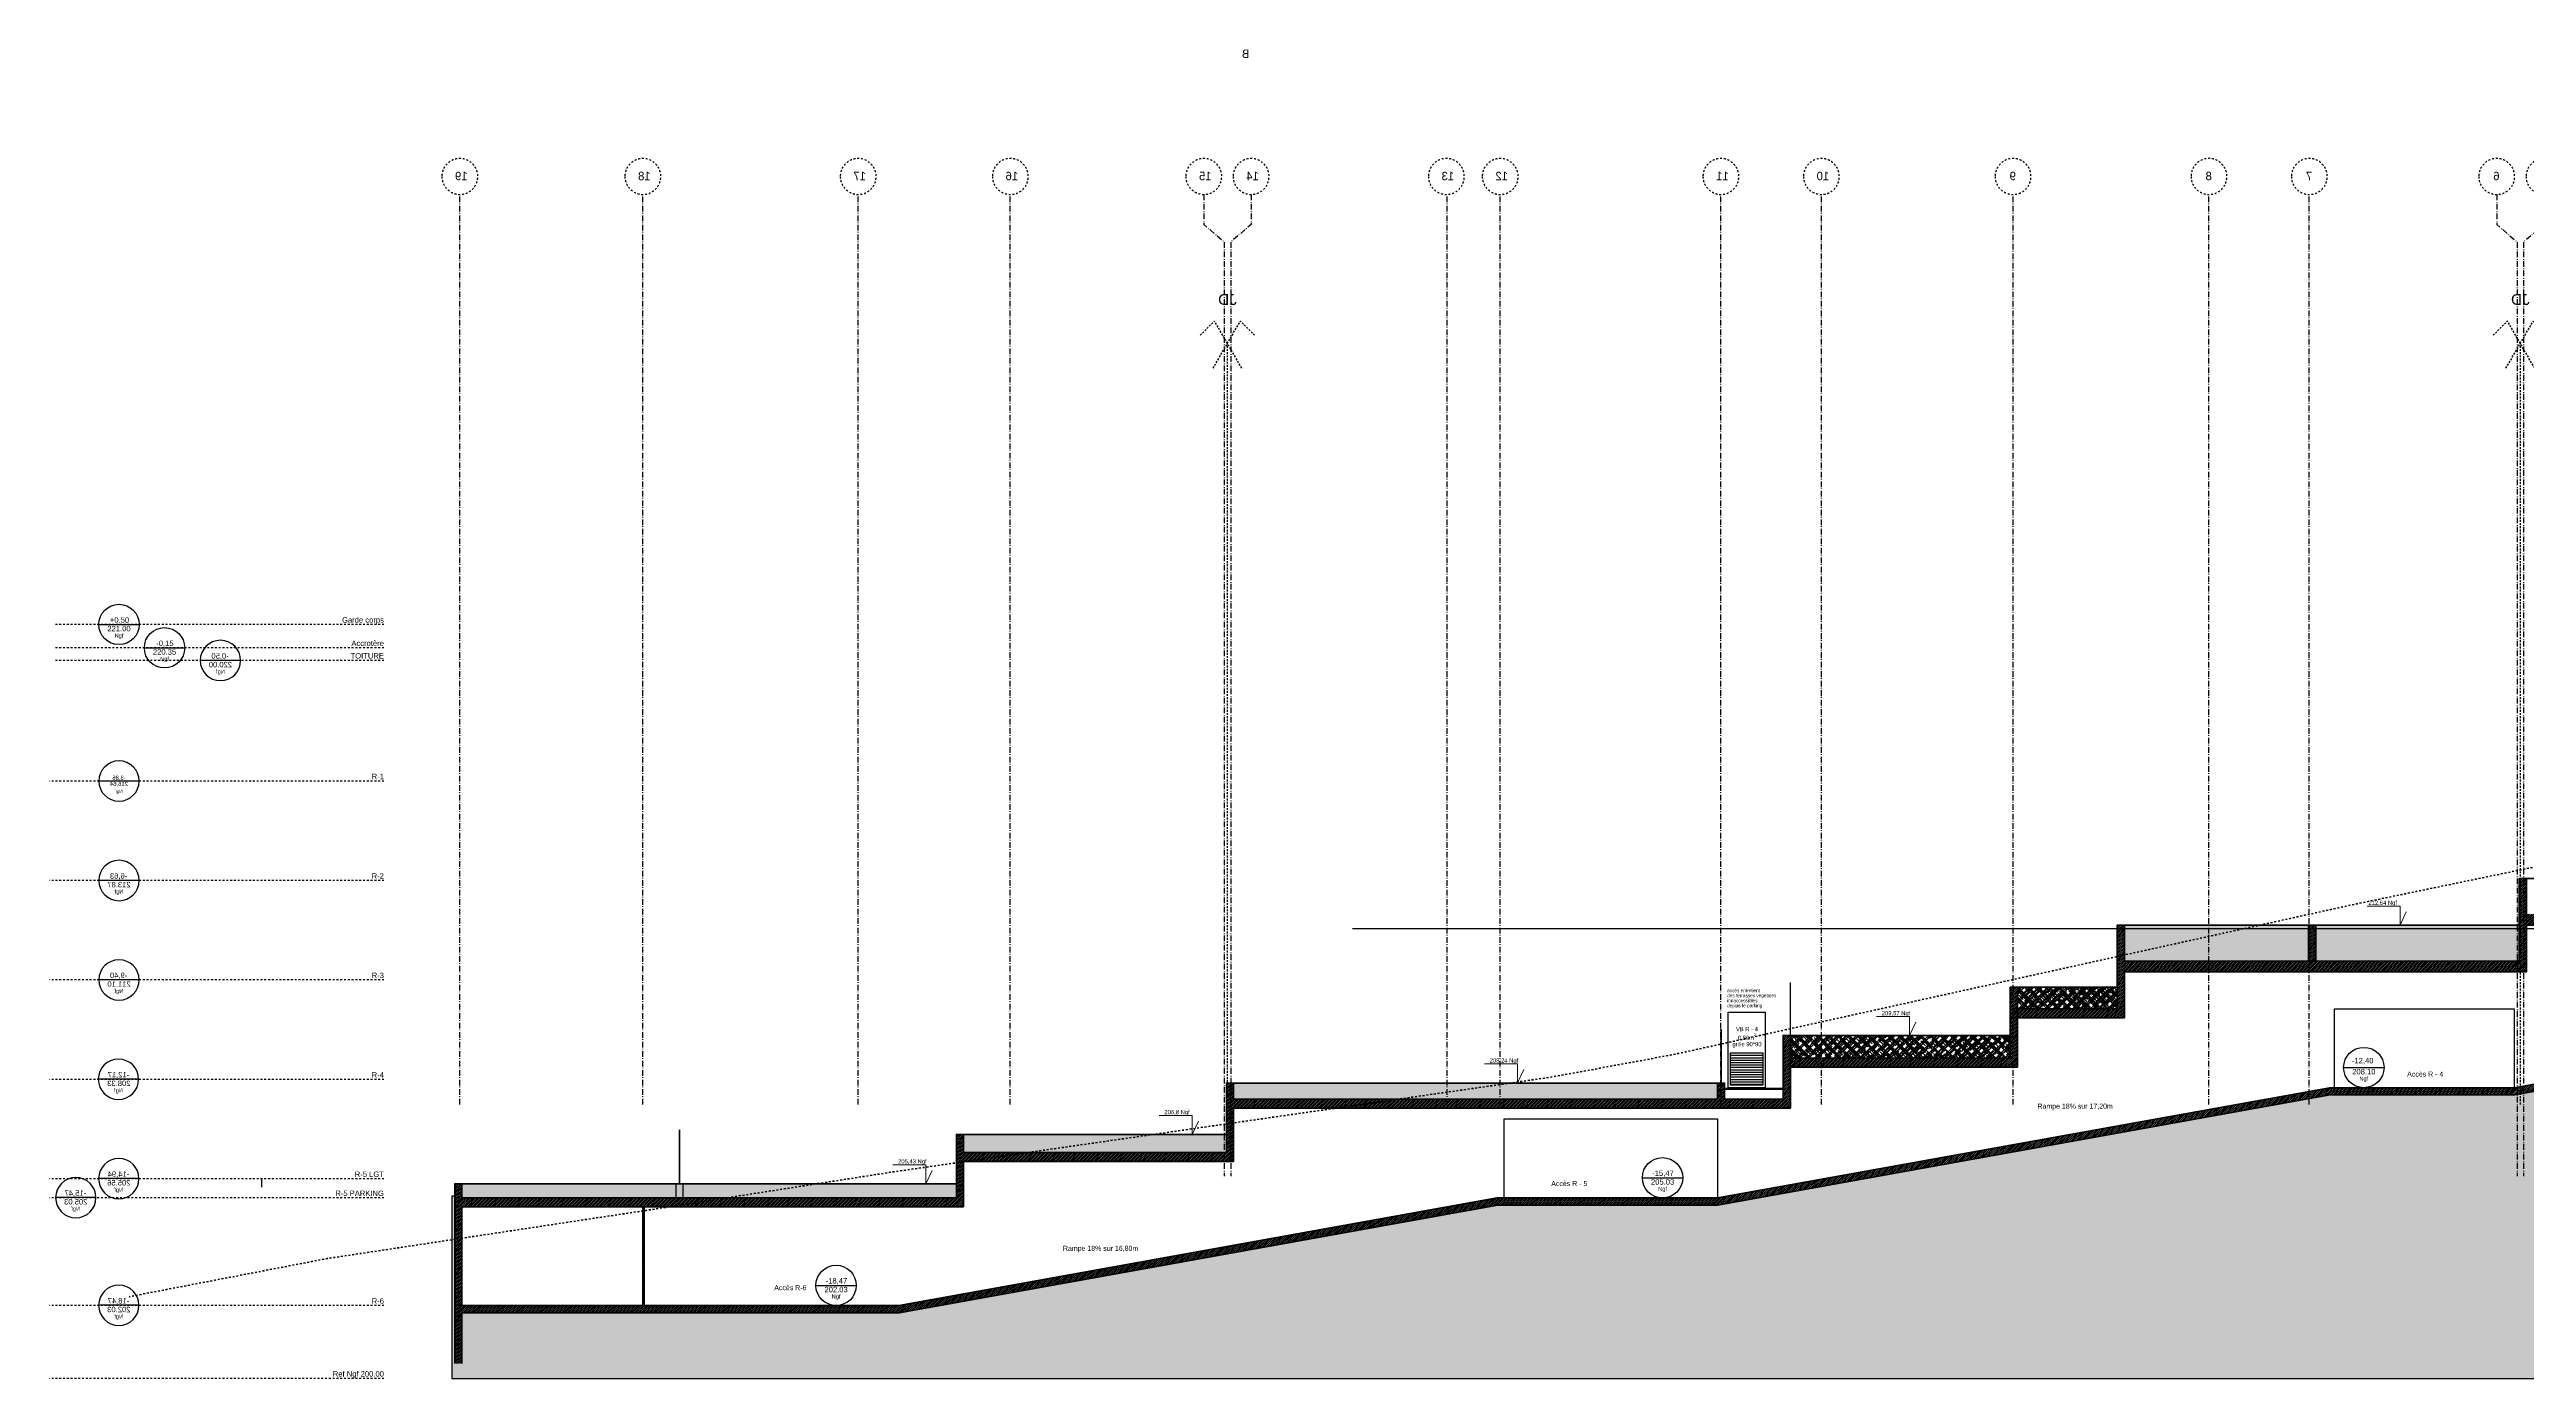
# Model space of a CAD drawing. Header units: centimetres. Extents: x -35664 to 50682, y -23001 to 23705.
# Drawn here: x 26406 to 33307, y -17438 to -13736 of the extents above; entities that cross this region are included whole.
import ezdxf

# ---------------------------------------------------------------- set-up
doc = ezdxf.new("R2010")
doc.units = ezdxf.units.CM
for name, pattern in [('Style de ligne -11', [0.347222, 0.20828, -0.138942]), ('Style de ligne -6', [1.04164, 0.625, -0.20828, 0.06943, -0.13893]), ('VW-01', [0.41656, 0.20828, -0.20828])]:
    doc.linetypes.add(name, pattern=pattern)
for name, color, linetype in [('B GÈnÈral_Hatch', 252, 'Continuous'), ('B Général', 252, 'Continuous'), ('C ANNOTATIONS-cotation', 252, 'Continuous'), ('C ANNOTATIONS-niveaux', 252, 'Continuous'), ('C ANNOTATIONS-texte', 252, 'Continuous'), ('prlm-Coupe', 252, 'Continuous'), ('prlm-EAU-EUEV', 25, 'Continuous')]:
    doc.layers.add(name, color=color, linetype=linetype)
doc.styles.add('Arial', font='arial.ttf')
doc.styles.add('Eurostile', font='Eurosti.TTF')
doc.styles.add('Eurostile (bold)', font='Eurostib.TTF')
doc.styles.add('Eurostile (italic)', font='Eurostib.TTF')
pattern_1 = [(225, (16387.747, 19817.105), (-23.212778, 1.975556), [44.003255, -6.28618]), (225, (16391.328, 19823.896), (3.5471, 28.555677), [18.858538, -31.430896]), (225, (16384.604, 19820.248), (-2.536633, 22.539133), [40.349175, -45.50013]), (225, (16386.142, 19824.883), (-26.400366, -1.257412), [38.97431, -11.315123]), (225, (16381.461, 19823.39), (-12.572359, 12.572359), [11.783446, -2.945862]), (225, (16379.89, 19824.962), (-12.572359, 12.572359), [9.864344, -16.094456]), (225, (16378.318, 19826.534), (-12.572359, 12.572359), []), (225, (16387.562, 19838.836), (-12.572359, 12.572359), [66.77512, -54.63419]), (315, (16381.327, 19820.315), (-24.694444, -4.198056), [44.003455, -6.28621]), (315, (16375.894, 19829.205), (29.633333, -0.987778), [18.858624, -31.43104]), (315, (16387.006, 19821.797), (6.6675, 21.731111), [40.34934, -45.50032]), (315, (16381.82, 19831.18), (-24.941389, -3.704167), [38.97449, -11.315174]), (315, (16379.351, 19837.107), (-16.792222, -11.853333), [11.78373, -2.945933]), (315, (16384.043, 19835.379), (15.804444, 12.841111), [9.864344, -16.094456]), (315, (16386.019, 19836.613), (-18.026944, -10.618611), []), (315, (16383.302, 19843.28), (-14.322778, -14.569722), [66.77531, -54.63435])]
pattern_2 = [(225, (16387.7473, 19817.1046), (-2.4253472, 2.64583333), [])]

# ---------------------------------------------------------------- blocks, each defined once
blk = doc.blocks.new('B 90.Alti BAT B R-3')
at = {"layer": 'C ANNOTATIONS-niveaux', "linetype": 'Continuous'}
blk.add_line((-56.8, -0.5), (55.7, -0.5), dxfattribs=at)
blk.add_circle((-0.5, -0.5), 56.2, dxfattribs=at)
at = {"layer": 'C ANNOTATIONS-niveaux', "attachment_point": 2, "rotation": 0, "line_spacing_factor": 0.958078, "style": 'Arial'}
for s, insert, char_height in [('-9,40', (0.5, 19.8), 15.17), ('211.10', (-0.5, -4.4), 15.17), ('Ngf', (-0.5, -25.7), 11.38)]:
    blk.add_mtext(s, dxfattribs=dict(at, insert=insert, char_height=char_height))
blk = doc.blocks.new('B 90.Alti BAT B R-2')
at = {"layer": 'C ANNOTATIONS-niveaux', "linetype": 'Continuous'}
blk.add_line((-56.3, 0), (56.2, 0), dxfattribs=at)
blk.add_circle((0, 0), 56.2, dxfattribs=at)
at = {"layer": 'C ANNOTATIONS-niveaux', "attachment_point": 2, "rotation": 0, "line_spacing_factor": 0.958078, "style": 'Arial'}
for s, insert, char_height in [('-6,63', (1, 20.3), 15.17), ('213.87', (0, -3.9), 15.17), ('Ngf', (0, -25.2), 11.38)]:
    blk.add_mtext(s, dxfattribs=dict(at, insert=insert, char_height=char_height))
blk = doc.blocks.new('B 90.Alti BAT B R-1')
at = {"layer": 'C ANNOTATIONS-niveaux', "linetype": 'Continuous'}
blk.add_line((-55.9, -9), (56.6, -9), dxfattribs=at)
blk.add_circle((0.3, -9), 56.2, dxfattribs=at)
at = {"layer": 'C ANNOTATIONS-niveaux', "attachment_point": 2, "rotation": 0, "line_spacing_factor": 0.894142, "style": 'Eurostile'}
for s, insert, char_height in [('-3,86', (0.3, 6.2), 11.77), ('216.64', (0.3, -11.2), 11.77), ('Ngf', (0.3, -33.1), 9.41)]:
    blk.add_mtext(s, dxfattribs=dict(at, insert=insert, char_height=char_height))
blk = doc.blocks.new('B 90.Alti BAT B TOITURE')
at = {"layer": 'C ANNOTATIONS-niveaux', "linetype": 'Continuous'}
blk.add_line((-55.9, -9), (56.6, -9), dxfattribs=at)
blk.add_circle((0.3, -9), 56.2, dxfattribs=at)
at = {"layer": 'B Général', "char_height": 15.17, "attachment_point": 2, "rotation": 0, "line_spacing_factor": 0.958078, "style": 'Arial'}
for s, insert in [('-0,50', (1.3, 11.2)), ('220.00', (0.3, -12.9))]:
    blk.add_mtext(s, dxfattribs=dict(at, insert=insert))
at = {"layer": 'C ANNOTATIONS-niveaux', "insert": (0.3, -34.2), "char_height": 11.38, "attachment_point": 2, "rotation": 0, "line_spacing_factor": 0.958078, "style": 'Arial'}
blk.add_mtext('Ngf', dxfattribs=at)
blk = doc.blocks.new('B 90.Alti BAT B R-4')
at = {"layer": 'C ANNOTATIONS-niveaux', "linetype": 'Continuous'}
blk.add_line((-55.3, -0.2), (57.2, -0.2), dxfattribs=at)
blk.add_circle((1, -0.2), 56.2, dxfattribs=at)
at = {"layer": 'C ANNOTATIONS-niveaux', "attachment_point": 2, "rotation": 0, "line_spacing_factor": 0.958078, "style": 'Arial'}
for s, insert, char_height in [('-12,17', (1, 20.1), 15.17), ('208.33', (0, -3.9), 15.17), ('Ngf', (1, -25.3), 11.38)]:
    blk.add_mtext(s, dxfattribs=dict(at, insert=insert, char_height=char_height))
blk = doc.blocks.new('B 90.Alti BAT B Garde corps')
at = {"layer": 'B Général', "linetype": 'Continuous'}
blk.add_line((-55.9, -9), (56.6, -9), dxfattribs=at)
blk.add_circle((0.3, -9), 56.2, dxfattribs=at)
at = {"layer": 'B Général', "attachment_point": 2, "rotation": 0, "line_spacing_factor": 0.958078, "style": 'Arial'}
for s, insert, char_height in [('+0,50', (1.7, 11.2), 15.17), ('221.00', (0.3, -12.9), 15.17), ('Ngf', (0.3, -34.2), 11.38)]:
    blk.add_mtext(s, dxfattribs=dict(at, insert=insert, char_height=char_height))
blk = doc.blocks.new('B 90.Alti BAT B R-5 Lgt')
at = {"layer": 'C ANNOTATIONS-niveaux', "linetype": 'Continuous'}
blk.add_line((-56.3, 0), (56.2, 0), dxfattribs=at)
blk.add_circle((0, 0), 56.2, dxfattribs=at)
at = {"layer": 'C ANNOTATIONS-niveaux', "attachment_point": 2, "rotation": 0, "line_spacing_factor": 0.958078, "style": 'Arial'}
for s, insert, char_height in [('-14,94', (1, 20.3), 15.17), ('205.56', (0, -3.9), 15.17), ('Ngf', (0, -25.2), 11.38)]:
    blk.add_mtext(s, dxfattribs=dict(at, insert=insert, char_height=char_height))
blk = doc.blocks.new('B 90.Alti BAT B R-6')
at = {"layer": 'C ANNOTATIONS-niveaux', "linetype": 'Continuous'}
for p, q in [((-56.3, 0), (56.2, 0)), ((-37.5, 0), (37.5, 0))]:
    blk.add_line(p, q, dxfattribs=at)
blk.add_circle((0, 0), 56.2, dxfattribs=at)
at = {"layer": 'C ANNOTATIONS-niveaux', "attachment_point": 2, "rotation": 0, "line_spacing_factor": 0.958078, "style": 'Arial'}
for s, insert, char_height in [('-18,47', (1, 20.3), 15.17), ('202.03', (0, -3.9), 15.17), ('Ngf', (0, -25.2), 11.38)]:
    blk.add_mtext(s, dxfattribs=dict(at, insert=insert, char_height=char_height))
blk = doc.blocks.new('B 90.Alti BAT B ACCROTERE TOITURE')
at = {"layer": 'C ANNOTATIONS-niveaux', "linetype": 'Continuous'}
blk.add_line((-55.9, -9), (56.6, -9), dxfattribs=at)
blk.add_circle((0.3, -9), 56.2, dxfattribs=at)
at = {"layer": 'C ANNOTATIONS-niveaux', "attachment_point": 2, "rotation": 0, "line_spacing_factor": 0.958078, "style": 'Arial'}
for s, insert, char_height in [('-0,15', (1.3, 11.2), 15.17), ('220.35', (0.3, -12.9), 15.17), ('Ngf', (0.3, -34.2), 11.38)]:
    blk.add_mtext(s, dxfattribs=dict(at, insert=insert, char_height=char_height))
blk = doc.blocks.new('B 90.Alti BAT B R-5 Parking')
at = {"layer": 'C ANNOTATIONS-niveaux', "linetype": 'Continuous'}
blk.add_line((-56.3, 0), (56.2, 0), dxfattribs=at)
blk.add_circle((0, 0), 56.2, dxfattribs=at)
at = {"layer": 'C ANNOTATIONS-niveaux', "attachment_point": 2, "rotation": 0, "line_spacing_factor": 0.958078, "style": 'Arial'}
for s, insert, char_height in [('-15,47', (1, 20.3), 15.17), ('205.03', (0, -3.9), 15.17), ('Ngf', (0, -25.2), 11.38)]:
    blk.add_mtext(s, dxfattribs=dict(at, insert=insert, char_height=char_height))
blk = doc.blocks.new('B 90.Niveaux bat B')
at = {"layer": 'B Général', "linetype": 'VW-01', "ltscale": 25.4}
for p, q in [((785.9, 559), (-133.4, 559)), ((785.9, 494), (-133.4, 494)), ((785.9, 459), (-133.4, 459)), ((785.9, 123), (-145.9, 123)), ((785.9, -154), (-145.9, -154)), ((785.9, -431), (-145.9, -431)), ((785.9, -708), (-145.9, -708)), ((785.9, -985), (-145.9, -985)), ((785.9, -1038), (-145.9, -1038)), ((785.9, -1338), (-145.9, -1338)), ((785.9, -1541), (-145.9, -1541))]:
    blk.add_line(p, q, dxfattribs=at)
at = {"layer": 'B Général'}
for name, p in [('B 90.Alti BAT B Garde corps', (47.4, 568.2)), ('B 90.Alti BAT B ACCROTERE TOITURE', (174.3, 503.2))]:
    blk.add_blockref(name, p, dxfattribs=at)
at = {"layer": 'B Général', "xscale": -1}
for name, p in [('B 90.Alti BAT B TOITURE', (330.6, 468)), ('B 90.Alti BAT B R-1', (48, 132)), ('B 90.Alti BAT B R-2', (47.7, -154)), ('B 90.Alti BAT B R-3', (47.2, -430.5)), ('B 90.Alti BAT B R-4', (47.2, -707.5)), ('B 90.Alti BAT B R-5 Lgt', (47.2, -984.5)), ('B 90.Alti BAT B R-5 Parking', (-72.8, -1037.5)), ('B 90.Alti BAT B R-6', (47.2, -1337.5))]:
    blk.add_blockref(name, p, dxfattribs=at)
at = {"layer": 'B Général', "attachment_point": 3, "line_spacing_factor": 0.958078, "style": 'Arial'}
for s, insert, char_height in [('Garde corps', (785.9, 579.5), 15.172), ('Accrotère', (785.9, 514.5), 15.17), ('R-1', (785.9, 143.2), 15.17), ('R-2', (785.9, -133.8), 15.17), ('R-3', (785.9, -410.8), 15.17), ('R-4', (785.9, -687.8), 15.17), ('R-5 LGT', (785.9, -964.8), 15.17), ('R-5 PARKING', (785.9, -1017.8), 15.172), ('R-6', (785.9, -1317.8), 15.17), ('Ref Ngf 200.00', (785.9, -1520.8), 15.172)]:
    blk.add_mtext(s, dxfattribs=dict(at, insert=insert, char_height=char_height))
at = {"layer": 'B Général', "insert": (785.9, 479.5), "char_height": 15.17, "width": 205.857, "attachment_point": 3, "line_spacing_factor": 0.958078, "style": 'Arial'}
blk.add_mtext('TOITURE', dxfattribs=at)
blk = doc.blocks.new('B 90.Groupe-511-1')
at = {"layer": 'B Général', "linetype": 'VW-01', "lineweight": 50, "ltscale": 25.4, "flags": 128}
blk.add_lwpolyline([(4065, 17904.1), (4905, 18095.1), (6679.9, 18463.1), (7279.2, 18595.1), (8570, 18880.1), (8911.4, 18943.1), (10746, 19207.1), (11432.3, 19314.1), (12320, 19448.1), (12871.6, 19554.3)], dxfattribs=at)
blk = doc.blocks.new('B 90.Groupe-512-1')
at = {"layer": 'C ANNOTATIONS-niveaux', "linetype": 'Continuous', "lineweight": 18, "flags": 128}
blk.add_lwpolyline([(9892.6, 19065.5), (9910, 19102.5), (9910, 19049.5), (10002, 19049.5)], dxfattribs=at)
at = {"layer": 'C ANNOTATIONS-niveaux', "insert": (9987.1, 19034.2), "char_height": 11.75, "attachment_point": 1, "rotation": 180, "line_spacing_factor": 0.895453, "style": 'Eurostile (italic)'}
blk.add_mtext('206,8 Ngf', dxfattribs=at)
blk = doc.blocks.new('B 90.Groupe-513-1')
at = {"layer": 'C ANNOTATIONS-niveaux', "linetype": 'Continuous', "lineweight": 18, "flags": 128}
blk.add_lwpolyline([(10634.6, 19202.7), (10652, 19239.7), (10652, 19186.7), (10744, 19186.7)], dxfattribs=at)
at = {"layer": 'C ANNOTATIONS-niveaux', "insert": (10729.1, 19171.4), "char_height": 11.75, "attachment_point": 1, "rotation": 180, "line_spacing_factor": 0.895453, "style": 'Eurostile (italic)'}
blk.add_mtext('205,43 Ngf', dxfattribs=at)
blk = doc.blocks.new('B 90.Groupe-514-1')
at = {"layer": 'C ANNOTATIONS-niveaux', "linetype": 'Continuous', "lineweight": 18, "flags": 128}
blk.add_lwpolyline([(8986, 18921.6), (9003.4, 18958.6), (9003.4, 18905.6), (9095.4, 18905.6)], dxfattribs=at)
at = {"layer": 'C ANNOTATIONS-niveaux', "insert": (9080.6, 18890.3), "char_height": 11.75, "attachment_point": 1, "rotation": 180, "line_spacing_factor": 0.895453, "style": 'Eurostile (italic)'}
blk.add_mtext('208,24 Ngf', dxfattribs=at)
blk = doc.blocks.new('B 90.Groupe-515-1')
at = {"layer": 'C ANNOTATIONS-niveaux', "linetype": 'Continuous', "lineweight": 18, "flags": 128}
blk.add_lwpolyline([(7893.6, 18789.9), (7911, 18826.9), (7911, 18773.9), (8003, 18773.9)], dxfattribs=at)
at = {"layer": 'C ANNOTATIONS-niveaux', "insert": (7988.2, 18758.6), "char_height": 11.75, "attachment_point": 1, "rotation": 180, "line_spacing_factor": 0.895453, "style": 'Eurostile (italic)'}
blk.add_mtext('209,57 Ngf', dxfattribs=at)
blk = doc.blocks.new('B 90.Groupe-516-1')
at = {"layer": 'C ANNOTATIONS-niveaux', "linetype": 'Continuous', "lineweight": 18, "flags": 128}
blk.add_lwpolyline([(6526.6, 18482.3), (6544, 18519.3), (6544, 18466.3), (6636, 18466.3)], dxfattribs=at)
at = {"layer": 'C ANNOTATIONS-niveaux', "insert": (6632, 18451), "char_height": 11.75, "attachment_point": 1, "rotation": 180, "line_spacing_factor": 0.895453, "style": 'Eurostile (italic)'}
blk.add_mtext('212,64 Ngf', dxfattribs=at)
blk = doc.blocks.new('B 90.Alti BAT A R-4')
at = {"layer": 'C ANNOTATIONS-niveaux', "linetype": 'Continuous'}
blk.add_line((-56.2, 0), (56.2, 0), dxfattribs=at)
blk.add_circle((0, 0), 56.2, dxfattribs=at)
at = {"layer": 'C ANNOTATIONS-niveaux', "attachment_point": 2, "rotation": 0, "line_spacing_factor": 0.958078, "style": 'Arial'}
for s, insert, char_height in [('-12,40', (-3.2, 26.8), 15.17), ('208.10', (0, -3.9), 15.17), ('Ngf', (0, -25.2), 11.38)]:
    blk.add_mtext(s, dxfattribs=dict(at, insert=insert, char_height=char_height))
blk = doc.blocks.new('B 90.Groupe-518-1')
at = {"layer": 'B Général', "linetype": 'Style de ligne -11', "ltscale": 25.4}
blk.add_line((-1456.9, -1173.9), (-1456.9, 946.1), dxfattribs=at)
at = {"layer": 'B Général', "linetype": 'Style de ligne -11', "ltscale": 25.4, "flags": 128}
for points in [[(-1416.9, 876.8), (-1492.9, 1008.4), (-1532.9, 968.4)], [(-1496.9, 876.8), (-1420.9, 1008.4), (-1380.9, 968.4)]]:
    blk.add_lwpolyline(points, dxfattribs=at)
at = {"layer": 'B Général', "insert": (-1482.8, 1083.6), "char_height": 30.34, "attachment_point": 1, "line_spacing_factor": 0.958078, "style": 'Arial'}
blk.add_mtext('JD', dxfattribs=at)
blk = doc.blocks.new('B 90.Groupe-519-1')
at = {"layer": 'B Général', "linetype": 'Style de ligne -11', "ltscale": 25.4}
blk.add_line((2145.7, -1173.9), (2145.7, 946.1), dxfattribs=at)
at = {"layer": 'B Général', "linetype": 'Style de ligne -11', "ltscale": 25.4, "flags": 128}
for points in [[(2185.7, 876.8), (2109.7, 1008.4), (2069.7, 968.4)], [(2105.7, 876.8), (2181.7, 1008.4), (2221.7, 968.4)]]:
    blk.add_lwpolyline(points, dxfattribs=at)
at = {"layer": 'B Général', "insert": (2119.8, 1083.6), "char_height": 30.34, "attachment_point": 1, "line_spacing_factor": 0.958078, "style": 'Arial'}
blk.add_mtext('JD', dxfattribs=at)
blk = doc.blocks.new('B 90.axes 2')
at = {"layer": 'B Général', "linetype": 'Style de ligne -6', "ltscale": 25.4}
for p, q in [((-868.925, -1173.93), (-868.925, 1361.07)), ((-589.328, -1173.93), (-589.328, 1361.07)), ((-43.328, -1173.93), (-43.328, 1361.07)), ((490.672, -1173.93), (490.672, 1361.07)), ((770.672, -1173.93), (770.672, 1361.07)), ((1385.672, -1173.93), (1385.672, 1361.07)), ((1533.672, -1173.93), (1533.672, 1361.07)), ((2750.672, -1173.93), (2750.672, 1361.07)), ((3174.575, -1173.93), (3174.575, 1361.07)), ((3774.633, -1173.93), (3774.633, 1361.07)), ((4284.633, -1173.93), (4284.633, 1361.07))]:
    blk.add_line(p, q, dxfattribs=at)
at = {"layer": 'B Général', "linetype": 'Style de ligne -6', "ltscale": 25.4, "flags": 128}
for points in [[(-1522.849, 1361.07), (-1522.849, 1277.57), (-1465.925, 1228.57), (-1465.925, -1373.93)], [(-1391, 1361.07), (-1391, 1277.57), (-1447.925, 1228.57), (-1447.925, -1373.93)], [(2079.747, 1361.07), (2079.747, 1277.57), (2136.672, 1228.57), (2136.672, -1373.93)], [(2211.596, 1361.07), (2211.596, 1277.57), (2154.672, 1228.57), (2154.672, -1373.93)]]:
    blk.add_lwpolyline(points, dxfattribs=at)
at = {"layer": 'B Général', "linetype": 'VW-01', "ltscale": 25.4}
for centre in [(-1522.849, 1411.07), (-1391, 1411.07), (-868.925, 1411.07), (-589.328, 1411.07), (-43.328, 1411.07), (490.672, 1411.07), (770.672, 1411.07), (1385.672, 1411.07), (1535.672, 1411.07), (2079.747, 1411.07), (2211.596, 1411.07), (2750.672, 1411.07), (3174.575, 1411.07), (3774.633, 1411.07), (4284.633, 1411.07)]:
    blk.add_circle(centre, 50, dxfattribs=at)
at = {"layer": 'B Général'}
for name in ['B 90.Groupe-518-1', 'B 90.Groupe-519-1']:
    blk.add_blockref(name, (0, 0), dxfattribs=at)
at = {"layer": 'B Général', "attachment_point": 1, "line_spacing_factor": 0.895453, "style": 'Eurostile'}
for s, insert, char_height in [('6', (-1398.919, 1424.159), 23.496), ('7', (-876.843, 1424.159), 23.496), ('8', (-597.247, 1424.159), 23.496), ('9', (-51.247, 1424.159), 23.496), ('10', (469.019, 1424.159), 23.4956), ('11', (749.019, 1424.159), 23.4956), ('12', (1364.019, 1424.159), 23.4956), ('13', (1514.019, 1424.159), 23.4956), ('14', (2058.095, 1424.159), 23.4956), ('15', (2189.944, 1424.159), 23.4956), ('16', (2729.019, 1424.159), 23.4956), ('17', (3152.923, 1424.159), 23.4956), ('18', (3752.98, 1424.159), 23.4956), ('19', (4262.98, 1424.159), 23.4956)]:
    blk.add_mtext(s, dxfattribs=dict(at, insert=insert, char_height=char_height))
at = {"layer": 'C ANNOTATIONS-texte', "insert": (2084.528, 1764.714), "char_height": 23.496, "attachment_point": 1, "line_spacing_factor": 0.895453, "style": 'Eurostile'}
blk.add_mtext('B', dxfattribs=at)
blk = doc.blocks.new('A$C373B78D5')
at = {"layer": 'B GÈnÈral_Hatch', "linetype": 'Continuous'}
h = blk.add_hatch(dxfattribs=at)
h.set_pattern_fill('H_VEGETAL 3', color=256, angle=180, style=0, pattern_type=2)
h.set_pattern_definition(pattern_1)
h.paths.add_polyline_path([(4415.2, 543), (4415, 406.8), (4415.3, 35), (13883.4, 35), (13883.4, 2065.3), (13784.6, 2063.3), (13784.6, 2048.3), (13444.7, 2056.8), (13430, 2056.5), (13142.4, 2044.1), (12964.9, 2047.4), (12741.2, 2043.1), (12741.2, 2044.1), (12655.6, 2031), (12540.6, 1996.7), (12540.6, 1125), (11830.3, 1125), (10161.9, 825), (9648.6, 825), (7943, 518), (7960.2, 541.4), (7941.3, 538), (7327.1, 538), (7327.1, 538), (5660.7, 238), (4425.3, 238), (4425.3, 543)])
at = {"layer": 'B GÈnÈral_Hatch', "linetype": 'Continuous', "lineweight": 18}
h = blk.add_hatch(dxfattribs=at)
h.set_pattern_fill('50_BETON', color=256, angle=180, style=0, pattern_type=2)
h.set_pattern_definition(pattern_2)
h.paths.add_polyline_path([(10175.9, 1197.8), (10195.9, 1167.8), (10195.9, 1428), (10175.9, 1428)])
h = blk.add_hatch(dxfattribs=at)
h.set_pattern_fill('50_BETON', color=256, angle=180, style=0, pattern_type=2)
h.set_pattern_definition(pattern_2)
h.paths.add_polyline_path([(11199.8, 1298), (11183.8, 1328), (10195.9, 1328), (10195.9, 1298)])
h = blk.add_hatch(dxfattribs=at)
h.set_pattern_fill('50_BETON', color=256, angle=180, style=0, pattern_type=2)
h.set_pattern_definition(pattern_2)
h.paths.add_polyline_path([(9055.8, 1065), (9075.8, 1040), (9075.8, 1297.8), (9055.8, 1297.8)])
at = {"layer": 'B GÈnÈral_Hatch', "linetype": 'Continuous'}
h = blk.add_hatch(dxfattribs=at)
h.set_pattern_fill('H_VEGETAL 3', color=256, angle=180, style=0, pattern_type=2)
h.set_pattern_definition(pattern_1)
h.paths.add_polyline_path([(9075.8, 1297.8), (9075.8, 1197.8), (10175.9, 1197.8), (10175.9, 1297.8)])
at = {"layer": 'B GÈnÈral_Hatch', "linetype": 'Continuous', "lineweight": 18}
h = blk.add_hatch(dxfattribs=at)
h.set_pattern_fill('50_BETON', color=256, angle=180, style=0, pattern_type=2)
h.set_pattern_definition(pattern_2)
h.paths.add_polyline_path([(9608.5, 1297.8), (9588.5, 1297.8), (9588.5, 1197.8), (9608.5, 1197.8)])
h = blk.add_hatch(dxfattribs=at)
h.set_pattern_fill('50_BETON', color=256, angle=180, style=0, pattern_type=2)
h.set_pattern_definition(pattern_2)
h.paths.add_polyline_path([(10195.9, 1167.8), (10175.9, 1197.8), (9075.8, 1197.8), (9075.8, 1167.8)])
h = blk.add_hatch(dxfattribs=at)
h.set_pattern_fill('50_BETON', color=256, angle=180, style=0, pattern_type=2)
h.set_pattern_definition(pattern_2)
h.paths.add_polyline_path([(8757.3, 926.9), (8777.3, 901.9), (8777.3, 1124.6), (8757.3, 1124.6)])
at = {"layer": 'B GÈnÈral_Hatch', "linetype": 'Continuous'}
h = blk.add_hatch(dxfattribs=at)
h.set_pattern_fill('H_VEGETAL 3', color=256, angle=180, style=0, pattern_type=2)
h.set_pattern_definition(pattern_1)
h.paths.add_polyline_path([(9055.8, 1065), (8777.3, 1065), (8777.3, 1125), (9055.8, 1125)])
at = {"layer": 'B GÈnÈral_Hatch', "linetype": 'Continuous', "lineweight": 18}
h = blk.add_hatch(dxfattribs=at)
h.set_pattern_fill('50_BETON', color=256, angle=180, style=0, pattern_type=2)
h.set_pattern_definition(pattern_2)
h.paths.add_polyline_path([(11830.3, 1125), (11828.5, 1145), (10161.9, 845), (10163.6, 825)])
h = blk.add_hatch(dxfattribs=at)
h.set_pattern_fill('50_BETON', color=256, angle=180, style=0, pattern_type=2)
h.set_pattern_definition(pattern_2)
h.paths.add_polyline_path([(9075.8, 1040), (9055.8, 1065), (8767.3, 1065), (8767.3, 1040)])
h = blk.add_hatch(dxfattribs=at)
h.set_pattern_fill('50_BETON', color=256, angle=180, style=0, pattern_type=2)
h.set_pattern_definition(pattern_2)
h.paths.add_polyline_path([(8124.7, 990.8), (8124.7, 813), (8144.7, 788), (8144.7, 990.8)])
at = {"layer": 'B GÈnÈral_Hatch', "linetype": 'Continuous'}
h = blk.add_hatch(dxfattribs=at)
h.set_pattern_fill('H_VEGETAL 3', color=256, angle=180, style=0, pattern_type=2)
h.set_pattern_definition(pattern_1)
h.paths.add_polyline_path([(8144.7, 990.8), (8757.3, 990.8), (8757.3, 926.9), (8144.7, 926.9)])
h = blk.add_hatch(dxfattribs=at)
h.set_pattern_fill('H_BARDAGE V 150', color=256, scale=0.393701, angle=450, style=0, pattern_type=2)
h.set_pattern_definition([(180, (-221773.51, -245816.804), (2e-15, 6.69291339), [])])
h.paths.add_polyline_path([(8067.9, 852), (7977.9, 852), (7977.9, 942), (8067.9, 942)])
at = {"layer": 'B GÈnÈral_Hatch', "linetype": 'Continuous', "lineweight": 18}
h = blk.add_hatch(dxfattribs=at)
h.set_pattern_fill('50_BETON', color=256, angle=180, style=0, pattern_type=2)
h.set_pattern_definition(pattern_2)
h.paths.add_polyline_path([(8777.3, 901.9), (8757.3, 926.9), (8144.7, 926.9), (8144.7, 901.9)])
h = blk.add_hatch(dxfattribs=at)
h.set_pattern_fill('50_BETON', color=256, angle=180, style=0, pattern_type=2)
h.set_pattern_definition(pattern_2)
h.paths.add_polyline_path([(6573.3, 664.6), (6593.3, 639.6), (6593.3, 858), (6573.3, 858)])
at = {"layer": 'B GÈnÈral_Hatch', "linetype": 'Continuous'}
h = blk.add_hatch(dxfattribs=at)
h.set_pattern_fill('H_VEGETAL 3', color=256, angle=180, style=0, pattern_type=2)
h.set_pattern_definition(pattern_1)
h.paths.add_polyline_path([(7941.3, 813), (6593.3, 813), (6593.3, 858), (7941.3, 858)])
at = {"layer": 'B GÈnÈral_Hatch', "linetype": 'Continuous', "lineweight": 18}
h = blk.add_hatch(dxfattribs=at)
h.set_pattern_fill('50_BETON', color=256, angle=180, style=0, pattern_type=2)
h.set_pattern_definition(pattern_2)
h.paths.add_polyline_path([(7941.3, 813), (7961.3, 813), (7961.3, 858), (7941.3, 858)])
h = blk.add_hatch(dxfattribs=at)
h.set_pattern_fill('50_BETON', color=256, angle=180, style=0, pattern_type=2)
h.set_pattern_definition(pattern_2)
h.paths.add_polyline_path([(9648.6, 825), (9646.8, 845), (7941.3, 538), (7943, 518)])
h = blk.add_hatch(dxfattribs=at)
h.set_pattern_fill('50_BETON', color=256, angle=180, style=0, pattern_type=2)
h.set_pattern_definition(pattern_2)
h.paths.add_polyline_path([(10163.6, 825), (10161.9, 845), (9646.8, 845), (9648.6, 825)])
h = blk.add_hatch(dxfattribs=at)
h.set_pattern_fill('50_BETON', color=256, angle=180, style=0, pattern_type=2)
h.set_pattern_definition(pattern_2)
h.paths.add_polyline_path([(8144.7, 788), (8124.7, 813), (6593.3, 813), (6593.3, 788)])
h = blk.add_hatch(dxfattribs=at)
h.set_pattern_fill('50_BETON', color=256, angle=180, style=0, pattern_type=2)
h.set_pattern_definition(pattern_2)
h.paths.add_polyline_path([(5820.9, 538), (5840.9, 513), (5840.9, 714.6), (5820.9, 714.6)])
at = {"layer": 'B GÈnÈral_Hatch', "linetype": 'Continuous'}
h = blk.add_hatch(dxfattribs=at)
h.set_pattern_fill('H_VEGETAL 3', color=256, angle=180, style=0, pattern_type=2)
h.set_pattern_definition(pattern_1)
h.paths.add_polyline_path([(6573.3, 664.6), (5840.9, 664.6), (5840.9, 714.6), (6573.3, 714.6)])
at = {"layer": 'B GÈnÈral_Hatch', "linetype": 'Continuous', "lineweight": 18}
h = blk.add_hatch(dxfattribs=at)
h.set_pattern_fill('50_BETON', color=256, angle=180, style=0, pattern_type=2)
h.set_pattern_definition(pattern_2)
h.paths.add_polyline_path([(6593.3, 639.6), (6573.3, 664.6), (5840.9, 664.6), (5840.9, 639.6)])
h = blk.add_hatch(dxfattribs=at)
h.set_pattern_fill('50_BETON', color=256, angle=180, style=0, pattern_type=2)
h.set_pattern_definition(pattern_2)
h.paths.add_polyline_path([(4423.3, 76.8), (4443.3, 76.8), (4443.3, 577.4), (4423.3, 577.4)])
at = {"layer": 'B GÈnÈral_Hatch', "linetype": 'Continuous'}
h = blk.add_hatch(dxfattribs=at)
h.set_pattern_fill('H_VEGETAL 3', color=256, angle=180, style=0, pattern_type=2)
h.set_pattern_definition(pattern_1)
h.paths.add_polyline_path([(5820.9, 538), (4443.3, 538), (4443.3, 577.4), (5820.9, 577.4)])
at = {"layer": 'B GÈnÈral_Hatch', "linetype": 'Continuous', "lineweight": 18}
h = blk.add_hatch(dxfattribs=at)
h.set_pattern_fill('50_BETON', color=256, angle=180, style=0, pattern_type=2)
h.set_pattern_definition(pattern_2)
h.paths.add_polyline_path([(5840.9, 513), (5820.9, 538), (4443.3, 538), (4443.3, 513)])
h = blk.add_hatch(dxfattribs=at)
h.set_pattern_fill('50_BETON', color=256, angle=180, style=0, pattern_type=2)
h.set_pattern_definition(pattern_2)
h.paths.add_polyline_path([(4947.3, 240.5), (4952.3, 240.5), (4952.3, 513), (4947.3, 513)])
h = blk.add_hatch(dxfattribs=at)
h.set_pattern_fill('50_BETON', color=256, angle=180, style=0, pattern_type=2)
h.set_pattern_definition(pattern_2)
h.paths.add_polyline_path([(7329.2, 518), (7327.4, 538), (5660.7, 238), (5662.5, 218)])
h = blk.add_hatch(dxfattribs=at)
h.set_pattern_fill('50_BETON', color=256, angle=180, style=0, pattern_type=2)
h.set_pattern_definition(pattern_2)
h.paths.add_polyline_path([(7943, 518), (7941.3, 538), (7327.4, 538), (7329.2, 518)])
h = blk.add_hatch(dxfattribs=at)
h.set_pattern_fill('50_BETON', color=256, angle=180, style=0, pattern_type=2)
h.set_pattern_definition(pattern_2)
h.paths.add_polyline_path([(5662.5, 218), (5660.7, 238), (4443.3, 238), (4443.3, 218)])
at = {"layer": 'B GÈnÈral_Hatch'}
blk.add_lwpolyline([(8124.7, 840), (7961.3, 840), (7961.3, 843), (8124.7, 843)], close=True, dxfattribs=at)
at = {"layer": 'B Général', "linetype": 'Continuous', "lineweight": 35}
for p, q in [((10175.9, 1428), (10175.9, 1197.8)), ((10195.9, 1428), (10195.9, 1167.8)), ((9055.8, 1297.8), (9055.8, 1065)), ((9075.8, 1297.8), (9075.8, 1202.8)), ((9588.5, 1297.8), (9588.5, 1197.8)), ((9608.5, 1297.8), (9608.5, 1197.8)), ((10195.9, 1298), (11199.8, 1298)), ((9075.8, 1197.8), (10175.9, 1197.8)), ((8757.3, 1124.6), (8757.3, 926.9)), ((8777.3, 1124.6), (8777.3, 901.9)), ((9075.8, 1172.8), (9075.8, 1040)), ((9075.8, 1167.8), (10195.9, 1167.8)), ((10161.9, 845), (11828.5, 1145)), ((10163.6, 825), (11830.3, 1125)), ((8767.3, 1065), (9055.8, 1065)), ((8767.3, 1040), (9075.8, 1040)), ((8124.7, 813), (8124.7, 990.8)), ((8144.7, 926.9), (8144.7, 990.8)), ((8144.7, 926.9), (8757.3, 926.9)), ((8144.7, 788), (8144.7, 901.9)), ((8144.7, 901.9), (8777.3, 901.9)), ((6573.3, 858), (6573.3, 664.6)), ((6593.3, 858), (6593.3, 813)), ((7941.3, 858), (7941.3, 813)), ((7941.3, 538), (9646.8, 845)), ((7961.3, 858), (7961.3, 813)), ((9646.8, 845), (10161.9, 845)), ((6593.3, 813), (7941.3, 813)), ((6593.3, 788), (8144.7, 788)), ((6593.3, 788), (6593.3, 639.6)), ((7943, 518), (9648.6, 825)), ((7961.3, 813), (8124.7, 813)), ((9648.6, 825), (10163.6, 825)), ((5820.9, 714.6), (5820.9, 538)), ((5840.9, 714.6), (5840.9, 664.6)), ((5840.9, 664.6), (6573.3, 664.6)), ((5840.9, 639.6), (6593.3, 639.6)), ((5840.9, 639.6), (5840.9, 513)), ((4423.3, 76.8), (4423.3, 577.4)), ((4443.3, 538), (4443.3, 577.4)), ((4443.3, 538), (5820.9, 538)), ((4443.3, 238), (4443.3, 513)), ((4443.3, 513), (5840.9, 513)), ((5660.7, 238), (7327.4, 538)), ((5662.5, 218), (7329.2, 518)), ((7327.4, 538), (7941.3, 538)), ((7329.2, 518), (7943, 518)), ((4443.3, 238), (5660.7, 238)), ((4443.3, 218), (5662.5, 218)), ((4443.3, 76.8), (4443.3, 218))]:
    blk.add_line(p, q, dxfattribs=at)
at = {"layer": 'B Général', "linetype": 'Continuous'}
for p, q in [((10175.9, 1428), (10175.9, 1197.8)), ((10175.9, 1428), (10195.9, 1428)), ((10195.9, 1428), (10195.9, 1167.8)), ((9055.8, 1297.8), (9055.8, 1065)), ((9055.8, 1297.8), (9075.8, 1297.8)), ((9075.8, 1297.8), (9075.8, 1202.8)), ((9588.5, 1297.8), (9588.5, 1197.8)), ((9608.5, 1297.8), (9608.5, 1197.8)), ((10195.9, 1298), (11199.8, 1298)), ((9075.8, 1197.8), (10175.9, 1197.8)), ((8144.7, 788), (8144.7, 1138)), ((8757.3, 1124.6), (8757.3, 926.9)), ((8757.3, 1124.6), (8777.3, 1124.6)), ((8777.3, 1124.6), (8777.3, 901.9)), ((9075.8, 1172.8), (9075.8, 1040)), ((9075.8, 1167.8), (10195.9, 1167.8)), ((10161.9, 845), (11828.5, 1145)), ((10163.6, 825), (11830.3, 1125)), ((8767.3, 1065), (9055.8, 1065)), ((8767.3, 1040), (9075.8, 1040)), ((8124.7, 813), (8124.7, 990.8)), ((8331.3, 990.8), (8124.7, 990.8)), ((8144.7, 926.9), (8144.7, 990.8)), ((8351.3, 990.8), (8331.3, 990.8)), ((8757.3, 990.8), (8351.3, 990.8)), ((8144.7, 926.9), (8757.3, 926.9)), ((8144.7, 788), (8144.7, 901.9)), ((8144.7, 901.9), (8777.3, 901.9)), ((6573.3, 858), (6573.3, 664.6)), ((6593.3, 858), (6593.3, 813)), ((7941.3, 858), (7941.3, 813)), ((7941.3, 538), (9646.8, 845)), ((7961.3, 858), (7961.3, 813)), ((9646.8, 845), (10161.9, 845)), ((6593.3, 813), (7941.3, 813)), ((6593.3, 788), (8144.7, 788)), ((6593.3, 788), (6593.3, 639.6)), ((7943, 518), (9648.6, 825)), ((7961.3, 813), (8124.7, 813)), ((9648.6, 825), (10163.6, 825)), ((5820.9, 714.6), (5820.9, 538)), ((5820.9, 714.6), (5840.9, 714.6)), ((5840.9, 714.6), (5840.9, 664.6)), ((5840.9, 664.6), (6573.3, 664.6)), ((5840.9, 639.6), (6593.3, 639.6)), ((5840.9, 639.6), (5840.9, 513)), ((4443.3, 577.4), (4423.3, 577.4)), ((4423.3, 76.8), (4423.3, 577.4)), ((4443.3, 538), (4443.3, 577.4)), ((4443.3, 538), (5820.9, 538)), ((4443.3, 238), (4443.3, 513)), ((4443.3, 513), (5840.9, 513)), ((4952.3, 513), (4947.3, 513)), ((4947.3, 240.5), (4947.3, 513)), ((4952.3, 240.5), (4952.3, 513)), ((5660.7, 238), (7327.4, 538)), ((5662.5, 218), (7329.2, 518)), ((7327.4, 538), (7941.3, 538)), ((7329.2, 518), (7943, 518)), ((4443.3, 238), (5660.7, 238)), ((4443.3, 218), (5662.5, 218)), ((4443.3, 76.8), (4443.3, 218))]:
    blk.add_line(p, q, dxfattribs=at)
at = {"layer": 'B Général', "linetype": 'Continuous', "lineweight": 70}
for p, q in [((7952.3, 858), (7952.3, 1008)), ((5049.5, 577.4), (5049.5, 727.4))]:
    blk.add_line(p, q, dxfattribs=at)
at = {"layer": 'B Général', "linetype": 'Continuous', "lineweight": 18}
for p, q in [((4947.3, 240.5), (4947.3, 513)), ((4952.3, 240.5), (4952.3, 513))]:
    blk.add_line(p, q, dxfattribs=at)
at = {"layer": 'B Général', "linetype": 'Continuous', "flags": 128}
for points in [[(4415.2, 543), (4415, 406.8), (4415.3, 35), (13883.4, 35), (13883.4, 2065.3), (13784.6, 2063.3), (13784.6, 2048.3), (13444.7, 2056.8), (13430, 2056.5), (13142.4, 2044.1), (12964.9, 2047.4), (12741.2, 2043.1), (12741.2, 2044.1), (12655.6, 2031), (12540.6, 1996.7), (12540.6, 1125), (11830.3, 1125), (10161.9, 825), (9648.6, 825), (7943, 518)], [(7327.1, 538), (5660.7, 238), (4425.3, 238), (4425.3, 543), (4415.2, 543)], [(7960.2, 541.4), (7941.3, 538), (7327.1, 538)]]:
    blk.add_lwpolyline(points, dxfattribs=at)
at = {"layer": 'B Général', "linetype": 'Continuous', "lineweight": 70, "flags": 128}
for points in [[(11175.8, 1428), (10175.9, 1428), (10175.9, 1297.8), (9055.8, 1297.8), (9055.8, 1125.4), (8757.3, 1124.6), (8757.3, 990.8), (8351.3, 990.8)], [(8351.3, 990.8), (8124.7, 990.8), (8124.7, 843), (7961.3, 843), (7961.3, 858), (6573.3, 858), (6573.3, 714.6), (5820.9, 714.6), (5820.9, 577.4), (4423.3, 577.4), (4423.3, 422.7)]]:
    blk.add_lwpolyline(points, dxfattribs=at)
at = {"layer": 'B Général', "linetype": 'Continuous', "flags": 128}
for points in [[(9075.8, 1297.8), (9075.8, 1197.8), (10175.9, 1197.8), (10175.9, 1297.8)], [(9055.8, 1065), (8777.3, 1065), (8777.3, 1125), (9055.8, 1125)], [(8074.5, 845), (7971.3, 845), (7971.3, 1055), (8074.5, 1055)], [(8144.7, 990.8), (8757.3, 990.8), (8757.3, 926.9), (8144.7, 926.9)], [(8067.9, 852), (7977.9, 852), (7977.9, 942), (8067.9, 942)], [(7941.3, 813), (6593.3, 813), (6593.3, 858), (7941.3, 858)], [(8124.7, 840), (7961.3, 840), (7961.3, 843), (8124.7, 843)], [(6573.3, 664.6), (5840.9, 664.6), (5840.9, 714.6), (6573.3, 714.6)], [(5820.9, 538), (4443.3, 538), (4443.3, 577.4), (5820.9, 577.4)], [(5058.5, 538), (5040.5, 538), (5040.5, 577.4), (5058.5, 577.4)]]:
    blk.add_lwpolyline(points, close=True, dxfattribs=at)
at = {"layer": 'C ANNOTATIONS-cotation', "linetype": 'Continuous'}
blk.add_line((3885.7, 568.2), (3885.7, 591), dxfattribs=at)
at = {"layer": 'C ANNOTATIONS-cotation', "linetype": 'Continuous', "flags": 128}
for points in [[(10161.9, 845), (9661.3, 845), (9661.3, 1065), (10161.9, 1065)], [(7941.3, 538), (7347.1, 538), (7347.1, 758), (7941.3, 758)]]:
    blk.add_lwpolyline(points, close=True, dxfattribs=at)
at = {"layer": 'B Général', "xscale": -1}
blk.add_blockref('B 90.axes 2', (8721.9, 1972.4), dxfattribs=at)
at = {"layer": 'B Général', "rotation": 180}
blk.add_blockref('B 90.Groupe-511-1', (16387.7, 19817.1), dxfattribs=at)
at = {"layer": 'B Général'}
blk.add_blockref('B 90.Alti BAT B R-6', (5485.7, 294.2), dxfattribs=at)
at = {"layer": 'C ANNOTATIONS-cotation'}
blk.add_blockref('B 90.Niveaux bat B', (3439.9, 1576.2), dxfattribs=at)
at = {"layer": 'C ANNOTATIONS-niveaux', "rotation": 180}
for name in ['B 90.Groupe-516-1', 'B 90.Groupe-515-1', 'B 90.Groupe-514-1', 'B 90.Groupe-512-1', 'B 90.Groupe-513-1']:
    blk.add_blockref(name, (16387.7, 19817.1), dxfattribs=at)
at = {"layer": 'C ANNOTATIONS-niveaux'}
for name, p in [('B 90.Alti BAT A R-4', (9742.7, 901.2)), ('B 90.Alti BAT B R-5 Parking', (7788.7, 594))]:
    blk.add_blockref(name, p, dxfattribs=at)
at = {"layer": 'C ANNOTATIONS-texte', "attachment_point": 1, "line_spacing_factor": 0.895453, "style": 'Eurostile'}
for s, insert, char_height, width in [('accès entretient\\Pdes terrasses végétales innaccessibles \\Pdepuis le parking', (7968.6, 1120.5), 9.398, 141.679), ('terrasse innaccessible', (8846.3, 1116.7), 14.097, 209.526), ('Accès R - 4', (9863.5, 890), 14.097, 228.45), ('Rampe 18% sur 17,20m', (8833.3, 800.6), 14.097, 228.45), ('Accès R - 5', (7478.5, 585), 14.097, 228.45), ('Rampe 18% sur 16,80m', (6117.7, 404.5), 14.097, 228.45), ('Accès R-6', (5313.5, 295), 14.1, 228.45)]:
    blk.add_mtext(s, dxfattribs=dict(at, insert=insert, char_height=char_height, width=width))
at = {"layer": 'C ANNOTATIONS-texte', "insert": (8023.8, 1014.2), "char_height": 11.748, "attachment_point": 2, "line_spacing_factor": 0.895453, "style": 'Eurostile (bold)'}
blk.add_mtext('VB R - 4\\P0.80m{\\H0.6667x;\\S2^ ;}\\Pgrille 90*90', dxfattribs=at)

msp = doc.modelspace()

# ---------------------------------------------------------------- linework, layer by layer
at = {"layer": 'prlm-EAU-EUEV'}
msp.add_lwpolyline([(37747.498, -16184.854), (30036.616, -16184.854)], dxfattribs=at)

# ---------------------------------------------------------------- block references
at = {"layer": 'prlm-Coupe'}
msp.add_blockref('A$C373B78D5', (23111.623, -17472.851), dxfattribs=at)

doc.saveas('drawing.dxf')
